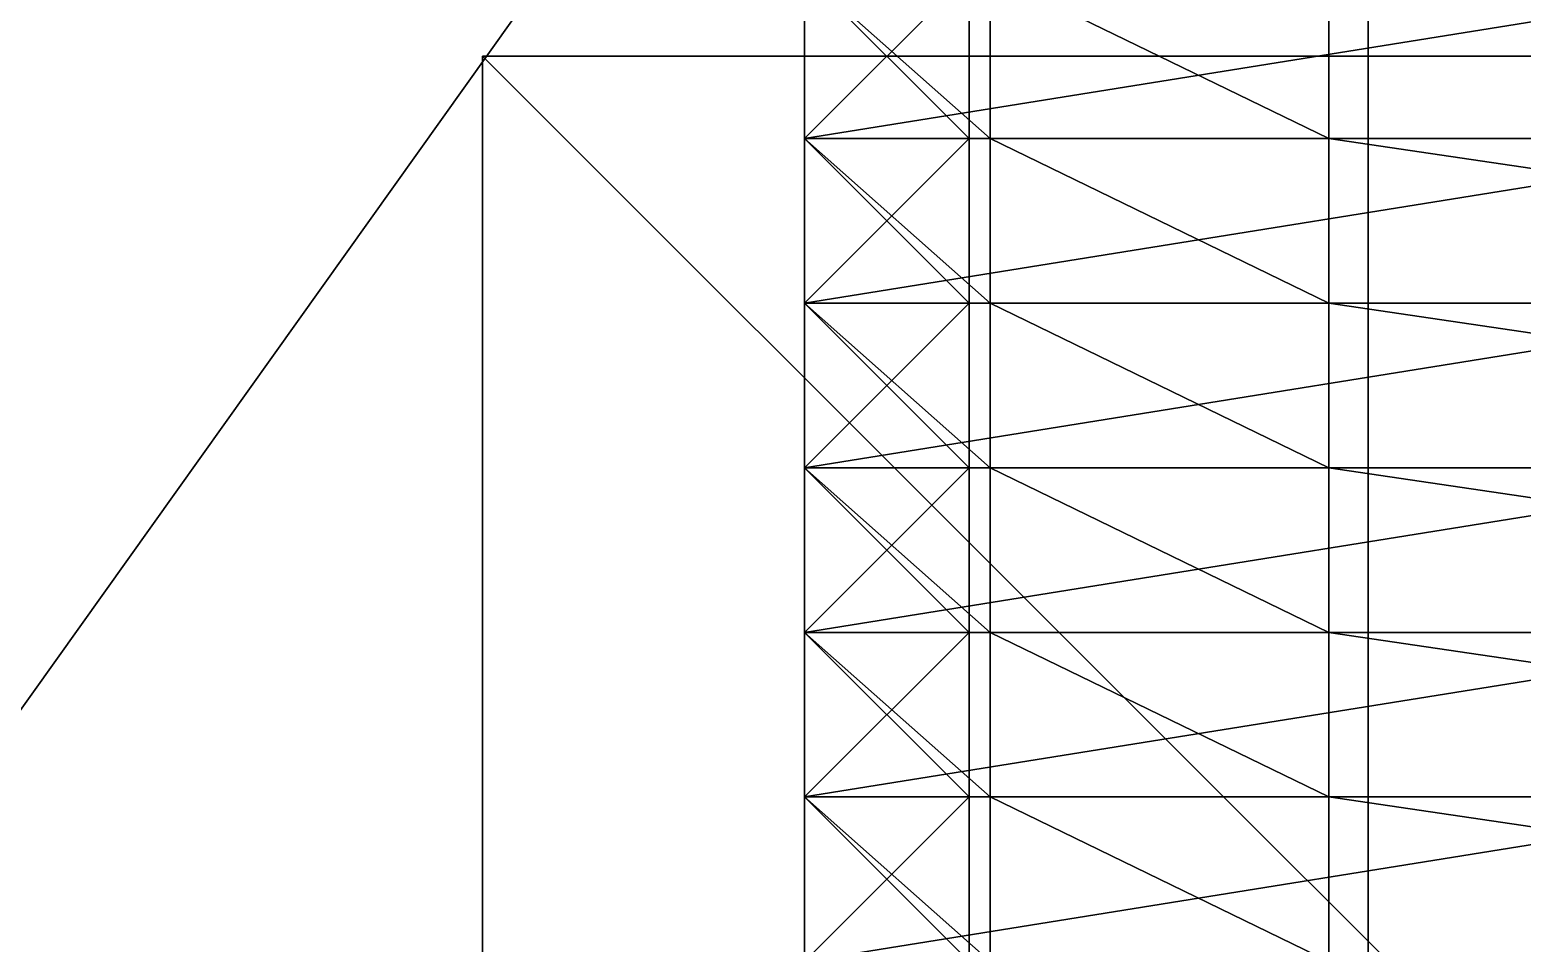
# Model space of a CAD drawing. Header units: millimetres. Extents: x -2 to 845, y -2 to 957.
# Drawn here: x 456.2 to 510.6, y 477.7 to 511 of the extents above; entities that cross this region are included whole.
import ezdxf

# ---------------------------------------------------------------- set-up
doc = ezdxf.new("R2010")
doc.units = ezdxf.units.MM
doc.header["$LTSCALE"] = 25.4

msp = doc.modelspace()

# ---------------------------------------------------------------- linework, layer by layer
for p, q in [((505, 905, 25), (505, 50, 25)), ((505, 905), (505, 50)), ((505, 905, 25), (505, 50, 25)), ((484.463, 513, 203.947), (484.463, 507, 203.947)), ((484.463, 513, 203.947), (484.463, 507, 203.947)), ((484.463, 513, 228.56), (484.463, 507, 228.56)), ((484.463, 513, 197.249), (484.463, 507, 197.249)), ((484.463, 513, 228.56), (484.463, 507, 228.56)), ((484.463, 513, 195), (484.463, 507, 195)), ((484.463, 513, 197.249), (484.463, 507, 197.249)), ((484.463, 513, 195), (484.463, 507, 195)), ((490.463, 513, 200.249), (490.463, 507, 200.249)), ((490.463, 513, 197.249), (490.463, 507, 197.249)), ((490.463, 513, 197.249), (490.463, 507, 197.249)), ((490.463, 513, 200.249), (490.463, 507, 200.249)), ((491.232, 513, 249.284), (491.232, 507, 249.284)), ((491.232, 513, 231.699), (491.232, 507, 231.699)), ((491.232, 513, 231.699), (491.232, 507, 231.699)), ((491.232, 513, 249.284), (491.232, 507, 249.284)), ((503.559, 513, 255), (503.559, 507, 255)), ((503.559, 513, 255), (503.559, 507, 255)), ((472.742, 370, 110), (472.742, 510, 110)), ((472.742, 510, 110), (612.742, 510, 110)), ((472.742, 510, 150), (612.742, 510, 150)), ((472.742, 370, 150), (472.742, 510, 150)), ((472.742, 370, 110), (472.742, 510, 110)), ((472.742, 370, 150), (472.742, 510, 150)), ((472.742, 510, 110), (472.742, 510, 150)), ((472.742, 510, 110), (612.742, 510, 110)), ((472.742, 510, 110), (472.742, 510, 150)), ((472.742, 510, 150), (612.742, 510, 150)), ((521.772, 507, 195), (484.463, 507, 195)), ((484.463, 507, 195), (484.463, 507, 197.249)), ((484.463, 507, 197.249), (490.463, 507, 197.249)), ((490.463, 507, 200.249), (484.463, 507, 203.947)), ((484.463, 507, 203.947), (484.463, 507, 228.56)), ((491.232, 507, 231.699), (484.463, 507, 228.56)), ((484.463, 507, 195), (484.463, 507, 197.249)), ((484.463, 507, 195), (484.463, 501, 195)), ((484.463, 507, 197.249), (484.463, 501, 197.249)), ((484.463, 507, 197.249), (490.463, 507, 197.249)), ((484.463, 507, 197.249), (484.463, 501, 197.249)), ((490.463, 507, 200.249), (484.463, 507, 203.947)), ((484.463, 507, 203.947), (484.463, 507, 228.56)), ((484.463, 507, 197.249), (490.463, 507, 197.249)), ((491.232, 507, 231.699), (484.463, 507, 228.56)), ((491.232, 507, 231.699), (484.463, 507, 228.56)), ((484.463, 507, 228.56), (484.463, 501, 228.56)), ((484.463, 507, 203.947), (484.463, 507, 228.56)), ((484.463, 507, 203.947), (484.463, 501, 203.947)), ((484.463, 507, 228.56), (484.463, 501, 228.56)), ((490.463, 507, 200.249), (484.463, 507, 203.947)), ((484.463, 507, 203.947), (484.463, 501, 203.947)), ((484.463, 507, 195), (484.463, 507, 197.249)), ((521.772, 507, 195), (484.463, 507, 195)), ((484.463, 507, 195), (484.463, 501, 195)), ((521.772, 507, 195), (484.463, 507, 195)), ((490.463, 507, 197.249), (490.463, 507, 200.249)), ((490.463, 507, 197.249), (490.463, 501, 197.249)), ((490.463, 507, 197.249), (490.463, 507, 200.249)), ((490.463, 507, 197.249), (490.463, 501, 197.249)), ((490.463, 507, 200.249), (490.463, 501, 200.249)), ((490.463, 507, 197.249), (490.463, 507, 200.249)), ((490.463, 507, 200.249), (490.463, 501, 200.249)), ((503.559, 507, 255), (491.232, 507, 249.284)), ((491.232, 507, 249.284), (491.232, 507, 231.699)), ((503.559, 507, 255), (491.232, 507, 249.284)), ((503.559, 507, 255), (491.232, 507, 249.284)), ((491.232, 507, 249.284), (491.232, 501, 249.284)), ((491.232, 507, 231.699), (491.232, 501, 231.699)), ((491.232, 507, 249.284), (491.232, 507, 231.699)), ((491.232, 507, 249.284), (491.232, 507, 231.699)), ((491.232, 507, 231.699), (491.232, 501, 231.699)), ((491.232, 507, 249.284), (491.232, 501, 249.284)), ((503.559, 507, 255), (544.216, 507, 255)), ((503.559, 507, 255), (544.216, 507, 255)), ((503.559, 507, 255), (503.559, 501, 255)), ((503.559, 507, 255), (544.216, 507, 255)), ((503.559, 507, 255), (503.559, 501, 255)), ((491.232, 501, 231.699), (484.463, 501, 228.56)), ((484.463, 501, 203.947), (484.463, 501, 228.56)), ((490.463, 501, 200.249), (484.463, 501, 203.947)), ((484.463, 501, 197.249), (490.463, 501, 197.249)), ((484.463, 501, 195), (484.463, 501, 197.249)), ((521.772, 501, 195), (484.463, 501, 195)), ((484.463, 501, 195), (484.463, 501, 197.249)), ((484.463, 501, 195), (484.463, 495, 195)), ((484.463, 501, 197.249), (484.463, 495, 197.249)), ((484.463, 501, 197.249), (490.463, 501, 197.249)), ((484.463, 501, 197.249), (484.463, 495, 197.249)), ((484.463, 501, 195), (484.463, 501, 197.249)), ((484.463, 501, 197.249), (490.463, 501, 197.249)), ((521.772, 501, 195), (484.463, 501, 195)), ((484.463, 501, 195), (484.463, 495, 195)), ((491.232, 501, 231.699), (484.463, 501, 228.56)), ((484.463, 501, 203.947), (484.463, 501, 228.56)), ((484.463, 501, 203.947), (484.463, 501, 228.56)), ((484.463, 501, 203.947), (484.463, 495, 203.947)), ((484.463, 501, 228.56), (484.463, 495, 228.56)), ((491.232, 501, 231.699), (484.463, 501, 228.56)), ((484.463, 501, 228.56), (484.463, 495, 228.56)), ((490.463, 501, 200.249), (484.463, 501, 203.947)), ((484.463, 501, 203.947), (484.463, 495, 203.947)), ((490.463, 501, 200.249), (484.463, 501, 203.947)), ((521.772, 501, 195), (484.463, 501, 195)), ((490.463, 501, 197.249), (490.463, 501, 200.249)), ((490.463, 501, 197.249), (490.463, 495, 197.249)), ((490.463, 501, 197.249), (490.463, 501, 200.249)), ((490.463, 501, 197.249), (490.463, 495, 197.249)), ((490.463, 501, 200.249), (490.463, 495, 200.249)), ((490.463, 501, 197.249), (490.463, 501, 200.249)), ((490.463, 501, 200.249), (490.463, 495, 200.249)), ((503.559, 501, 255), (491.232, 501, 249.284)), ((491.232, 501, 249.284), (491.232, 495, 249.284)), ((503.559, 501, 255), (491.232, 501, 249.284)), ((491.232, 501, 249.284), (491.232, 501, 231.699)), ((503.559, 501, 255), (491.232, 501, 249.284)), ((491.232, 501, 231.699), (491.232, 495, 231.699)), ((491.232, 501, 249.284), (491.232, 501, 231.699)), ((491.232, 501, 231.699), (491.232, 495, 231.699)), ((491.232, 501, 249.284), (491.232, 495, 249.284)), ((491.232, 501, 249.284), (491.232, 501, 231.699)), ((503.559, 501, 255), (503.559, 495, 255)), ((503.559, 501, 255), (544.216, 501, 255)), ((503.559, 501, 255), (503.559, 495, 255)), ((503.559, 501, 255), (544.216, 501, 255)), ((503.559, 501, 255), (544.216, 501, 255)), ((491.232, 495, 231.699), (484.463, 495, 228.56)), ((484.463, 495, 203.947), (484.463, 495, 228.56)), ((490.463, 495, 200.249), (484.463, 495, 203.947)), ((484.463, 495, 197.249), (490.463, 495, 197.249)), ((484.463, 495, 195), (484.463, 495, 197.249)), ((521.772, 495, 195), (484.463, 495, 195)), ((484.463, 495, 195), (484.463, 495, 197.249)), ((484.463, 495, 197.249), (490.463, 495, 197.249)), ((521.772, 495, 195), (484.463, 495, 195)), ((521.772, 495, 195), (484.463, 495, 195)), ((484.463, 495, 195), (484.463, 489, 195)), ((484.463, 495, 195), (484.463, 495, 197.249)), ((484.463, 495, 195), (484.463, 489, 195)), ((484.463, 495, 197.249), (484.463, 489, 197.249)), ((484.463, 495, 197.249), (490.463, 495, 197.249)), ((484.463, 495, 197.249), (484.463, 489, 197.249)), ((484.463, 495, 203.947), (484.463, 495, 228.56)), ((491.232, 495, 231.699), (484.463, 495, 228.56)), ((491.232, 495, 231.699), (484.463, 495, 228.56)), ((484.463, 495, 228.56), (484.463, 489, 228.56)), ((484.463, 495, 203.947), (484.463, 495, 228.56)), ((484.463, 495, 203.947), (484.463, 489, 203.947)), ((484.463, 495, 228.56), (484.463, 489, 228.56)), ((490.463, 495, 200.249), (484.463, 495, 203.947)), ((484.463, 495, 203.947), (484.463, 489, 203.947)), ((490.463, 495, 200.249), (484.463, 495, 203.947)), ((490.463, 495, 197.249), (490.463, 495, 200.249)), ((490.463, 495, 197.249), (490.463, 495, 200.249)), ((490.463, 495, 197.249), (490.463, 489, 197.249)), ((490.463, 495, 197.249), (490.463, 495, 200.249)), ((490.463, 495, 197.249), (490.463, 489, 197.249)), ((490.463, 495, 200.249), (490.463, 489, 200.249)), ((490.463, 495, 200.249), (490.463, 489, 200.249)), ((503.559, 495, 255), (491.232, 495, 249.284)), ((491.232, 495, 249.284), (491.232, 489, 249.284)), ((503.559, 495, 255), (491.232, 495, 249.284)), ((503.559, 495, 255), (491.232, 495, 249.284)), ((491.232, 495, 249.284), (491.232, 495, 231.699)), ((491.232, 495, 231.699), (491.232, 489, 231.699)), ((491.232, 495, 249.284), (491.232, 495, 231.699)), ((491.232, 495, 231.699), (491.232, 489, 231.699)), ((491.232, 495, 249.284), (491.232, 489, 249.284)), ((491.232, 495, 249.284), (491.232, 495, 231.699)), ((503.559, 495, 255), (503.559, 489, 255)), ((503.559, 495, 255), (544.216, 495, 255)), ((503.559, 495, 255), (503.559, 489, 255)), ((503.559, 495, 255), (544.216, 495, 255)), ((503.559, 495, 255), (544.216, 495, 255)), ((521.772, 489, 195), (484.463, 489, 195)), ((484.463, 489, 195), (484.463, 489, 197.249)), ((484.463, 489, 197.249), (490.463, 489, 197.249)), ((490.463, 489, 200.249), (484.463, 489, 203.947)), ((484.463, 489, 203.947), (484.463, 489, 228.56)), ((491.232, 489, 231.699), (484.463, 489, 228.56)), ((521.772, 489, 195), (484.463, 489, 195)), ((484.463, 489, 195), (484.463, 483, 195)), ((484.463, 489, 195), (484.463, 489, 197.249)), ((484.463, 489, 195), (484.463, 483, 195)), ((484.463, 489, 197.249), (484.463, 483, 197.249)), ((484.463, 489, 197.249), (490.463, 489, 197.249)), ((484.463, 489, 197.249), (484.463, 483, 197.249)), ((521.772, 489, 195), (484.463, 489, 195)), ((484.463, 489, 195), (484.463, 489, 197.249)), ((484.463, 489, 197.249), (490.463, 489, 197.249)), ((490.463, 489, 200.249), (484.463, 489, 203.947)), ((484.463, 489, 203.947), (484.463, 483, 203.947)), ((491.232, 489, 231.699), (484.463, 489, 228.56)), ((484.463, 489, 203.947), (484.463, 489, 228.56)), ((491.232, 489, 231.699), (484.463, 489, 228.56)), ((484.463, 489, 228.56), (484.463, 483, 228.56)), ((484.463, 489, 203.947), (484.463, 489, 228.56)), ((484.463, 489, 203.947), (484.463, 483, 203.947)), ((484.463, 489, 228.56), (484.463, 483, 228.56)), ((490.463, 489, 200.249), (484.463, 489, 203.947)), ((490.463, 489, 197.249), (490.463, 489, 200.249)), ((490.463, 489, 197.249), (490.463, 483, 197.249)), ((490.463, 489, 197.249), (490.463, 489, 200.249)), ((490.463, 489, 197.249), (490.463, 483, 197.249)), ((490.463, 489, 200.249), (490.463, 483, 200.249)), ((490.463, 489, 197.249), (490.463, 489, 200.249)), ((490.463, 489, 200.249), (490.463, 483, 200.249)), ((503.559, 489, 255), (491.232, 489, 249.284)), ((491.232, 489, 249.284), (491.232, 489, 231.699)), ((503.559, 489, 255), (491.232, 489, 249.284)), ((503.559, 489, 255), (491.232, 489, 249.284)), ((491.232, 489, 249.284), (491.232, 483, 249.284)), ((491.232, 489, 249.284), (491.232, 489, 231.699)), ((491.232, 489, 249.284), (491.232, 489, 231.699)), ((491.232, 489, 231.699), (491.232, 483, 231.699)), ((491.232, 489, 249.284), (491.232, 483, 249.284)), ((491.232, 489, 231.699), (491.232, 483, 231.699)), ((503.559, 489, 255), (544.216, 489, 255)), ((503.559, 489, 255), (503.559, 483, 255)), ((503.559, 489, 255), (544.216, 489, 255)), ((503.559, 489, 255), (544.216, 489, 255)), ((503.559, 489, 255), (503.559, 483, 255)), ((491.232, 483, 231.699), (484.463, 483, 228.56)), ((484.463, 483, 203.947), (484.463, 483, 228.56)), ((490.463, 483, 200.249), (484.463, 483, 203.947)), ((484.463, 483, 197.249), (490.463, 483, 197.249)), ((484.463, 483, 195), (484.463, 483, 197.249)), ((521.772, 483, 195), (484.463, 483, 195)), ((521.772, 483, 195), (484.463, 483, 195)), ((521.772, 483, 195), (484.463, 483, 195)), ((484.463, 483, 195), (484.463, 477, 195)), ((490.463, 483, 200.249), (484.463, 483, 203.947)), ((484.463, 483, 203.947), (484.463, 477, 203.947)), ((484.463, 483, 195), (484.463, 483, 197.249)), ((484.463, 483, 195), (484.463, 477, 195)), ((484.463, 483, 197.249), (484.463, 477, 197.249)), ((484.463, 483, 195), (484.463, 483, 197.249)), ((484.463, 483, 197.249), (490.463, 483, 197.249)), ((484.463, 483, 197.249), (484.463, 477, 197.249)), ((484.463, 483, 197.249), (490.463, 483, 197.249)), ((491.232, 483, 231.699), (484.463, 483, 228.56)), ((484.463, 483, 228.56), (484.463, 477, 228.56)), ((484.463, 483, 203.947), (484.463, 483, 228.56)), ((484.463, 483, 203.947), (484.463, 477, 203.947)), ((484.463, 483, 228.56), (484.463, 477, 228.56)), ((490.463, 483, 200.249), (484.463, 483, 203.947)), ((491.232, 483, 231.699), (484.463, 483, 228.56)), ((484.463, 483, 203.947), (484.463, 483, 228.56)), ((490.463, 483, 197.249), (490.463, 483, 200.249)), ((490.463, 483, 200.249), (490.463, 477, 200.249)), ((490.463, 483, 197.249), (490.463, 483, 200.249)), ((490.463, 483, 197.249), (490.463, 477, 197.249)), ((490.463, 483, 200.249), (490.463, 477, 200.249)), ((490.463, 483, 197.249), (490.463, 477, 197.249)), ((490.463, 483, 197.249), (490.463, 483, 200.249)), ((503.559, 483, 255), (491.232, 483, 249.284)), ((491.232, 483, 249.284), (491.232, 483, 231.699)), ((503.559, 483, 255), (491.232, 483, 249.284)), ((503.559, 483, 255), (491.232, 483, 249.284)), ((491.232, 483, 249.284), (491.232, 477, 249.284)), ((491.232, 483, 231.699), (491.232, 477, 231.699)), ((491.232, 483, 249.284), (491.232, 483, 231.699)), ((491.232, 483, 249.284), (491.232, 483, 231.699)), ((491.232, 483, 231.699), (491.232, 477, 231.699)), ((491.232, 483, 249.284), (491.232, 477, 249.284)), ((503.559, 483, 255), (544.216, 483, 255)), ((503.559, 483, 255), (544.216, 483, 255)), ((503.559, 483, 255), (544.216, 483, 255)), ((503.559, 483, 255), (503.559, 477, 255)), ((503.559, 483, 255), (503.559, 477, 255))]:
    msp.add_line(p, q)

# ---------------------------------------------------------------- meshes
mesh = msp.add_polyface()
corners = [(0, -2, -2), (545, 50, -2), (0, 957, -2), (670, -2, -2), (590, 50, -2), (670, 50, -2), (670, 0, -2), (670, 955, -2), (845, 957, -2), (545, 905, -2), (590, 905, -2), (670, 905, -2), (845, 955, -2)]
mesh.append_faces([[corners[k] for k in face] for face in [(5, 3, 6), (7, 10, 11), (8, 7, 12)]], dxfattribs={"vtx0": -1})
mesh.append_faces([[corners[k] for k in face] for face in [(0, 1, 2), (1, 3, 4), (4, 3, 5), (2, 7, 8), (9, 2, 1)]], dxfattribs={"vtx0": -1, "vtx1": -1})
mesh.append_faces([[corners[k] for k in face] for face in [(7, 2, 9)]], dxfattribs={"vtx0": -1, "vtx1": -1, "vtx2": -1})
mesh.append_faces([[corners[k] for k in face] for face in [(1, 0, 3), (7, 9, 10)]], dxfattribs={"vtx0": -1, "vtx2": -1})
mesh = msp.add_polyface()
corners = [(590, -2, 25), (130, 35, 25), (130, -2, 25), (505, 50, 25), (545, 50, 25), (505, 905, 25), (590, 50, 25), (100, 920, 25), (100, 905, 25), (130, 920, 25), (130, 955, 25), (590, 955, 25), (545, 905, 25), (590, 905, 25), (100, 50, 25), (100, 35, 25)]
mesh.append_faces([[corners[k] for k in face] for face in [(0, 1, 2), (4, 0, 6), (5, 7, 8), (11, 12, 13), (1, 14, 15)]], dxfattribs={"vtx0": -1})
mesh.append_faces([[corners[k] for k in face] for face in [(3, 4, 5), (7, 5, 9), (9, 5, 10), (10, 5, 11), (12, 5, 4), (14, 1, 3)]], dxfattribs={"vtx0": -1, "vtx1": -1})
mesh.append_faces([[corners[k] for k in face] for face in [(1, 0, 3), (3, 0, 4), (11, 5, 12)]], dxfattribs={"vtx0": -1, "vtx1": -1, "vtx2": -1})
mesh = msp.add_polyface()
corners = [(505, 905, 25), (505, 50), (505, 50, 25), (505, 905)]
mesh.append_faces([[corners[k] for k in face] for face in [(0, 1, 2), (1, 0, 3)]], dxfattribs={"vtx0": -1})
mesh = msp.add_polyface()
corners = [(651, 760, 85), (195, 729, 85), (195, 760, 85), (195, 120, 85), (650, 120, 85), (651, 120, 85)]
mesh.append_faces([[corners[k] for k in face] for face in [(0, 1, 2), (4, 0, 5)]], dxfattribs={"vtx0": -1})
mesh.append_faces([[corners[k] for k in face] for face in [(1, 0, 3), (3, 0, 4)]], dxfattribs={"vtx0": -1, "vtx1": -1})
mesh = msp.add_polyface()
corners = [(490.463, 513, 200.249), (484.463, 507, 203.947), (484.463, 513, 203.947), (490.463, 507, 200.249)]
mesh.append_faces([[corners[k] for k in face] for face in [(0, 1, 2), (1, 0, 3)]], dxfattribs={"vtx0": -1})
mesh = msp.add_polyface()
corners = [(484.463, 513, 228.56), (484.463, 507, 203.947), (484.463, 507, 228.56), (484.463, 513, 203.947)]
mesh.append_faces([[corners[k] for k in face] for face in [(0, 1, 2), (1, 0, 3)]], dxfattribs={"vtx0": -1})
mesh = msp.add_polyface()
corners = [(490.463, 507, 197.249), (484.463, 513, 197.249), (484.463, 507, 197.249), (490.463, 513, 197.249)]
mesh.append_faces([[corners[k] for k in face] for face in [(0, 1, 2), (1, 0, 3)]], dxfattribs={"vtx0": -1})
mesh = msp.add_polyface()
corners = [(491.232, 507, 231.699), (484.463, 513, 228.56), (484.463, 507, 228.56), (491.232, 513, 231.699)]
mesh.append_faces([[corners[k] for k in face] for face in [(0, 1, 2), (1, 0, 3)]], dxfattribs={"vtx0": -1})
mesh = msp.add_polyface()
corners = [(484.463, 513, 197.249), (484.463, 507, 195), (484.463, 507, 197.249), (484.463, 513, 195)]
mesh.append_faces([[corners[k] for k in face] for face in [(0, 1, 2), (1, 0, 3)]], dxfattribs={"vtx0": -1})
mesh = msp.add_polyface()
corners = [(521.772, 513, 195), (484.463, 507, 195), (484.463, 513, 195), (521.772, 507, 195)]
mesh.append_faces([[corners[k] for k in face] for face in [(0, 1, 2), (1, 0, 3)]], dxfattribs={"vtx0": -1})
mesh = msp.add_polyface()
corners = [(490.463, 513, 200.249), (490.463, 507, 197.249), (490.463, 507, 200.249), (490.463, 513, 197.249)]
mesh.append_faces([[corners[k] for k in face] for face in [(0, 1, 2), (1, 0, 3)]], dxfattribs={"vtx0": -1})
mesh = msp.add_polyface()
corners = [(503.559, 507, 255), (491.232, 513, 249.284), (491.232, 507, 249.284), (503.559, 513, 255)]
mesh.append_faces([[corners[k] for k in face] for face in [(0, 1, 2), (1, 0, 3)]], dxfattribs={"vtx0": -1})
mesh = msp.add_polyface()
corners = [(491.232, 513, 249.284), (491.232, 507, 231.699), (491.232, 507, 249.284), (491.232, 513, 231.699)]
mesh.append_faces([[corners[k] for k in face] for face in [(0, 1, 2), (1, 0, 3)]], dxfattribs={"vtx0": -1})
mesh = msp.add_polyface()
corners = [(544.216, 507, 255), (503.559, 513, 255), (503.559, 507, 255), (544.216, 513, 255)]
mesh.append_faces([[corners[k] for k in face] for face in [(0, 1, 2), (1, 0, 3)]], dxfattribs={"vtx0": -1})
mesh = msp.add_polyface()
corners = [(612.742, 510, 110), (472.742, 370, 110), (472.742, 510, 110), (612.742, 370, 110)]
mesh.append_faces([[corners[k] for k in face] for face in [(0, 1, 2), (1, 0, 3)]], dxfattribs={"vtx0": -1})
mesh = msp.add_polyface()
corners = [(612.742, 370, 150), (472.742, 510, 150), (472.742, 370, 150), (612.742, 510, 150)]
mesh.append_faces([[corners[k] for k in face] for face in [(0, 1, 2), (1, 0, 3)]], dxfattribs={"vtx0": -1})
mesh = msp.add_polyface()
corners = [(472.742, 510, 150), (472.742, 370, 110), (472.742, 370, 150), (472.742, 510, 110)]
mesh.append_faces([[corners[k] for k in face] for face in [(0, 1, 2), (1, 0, 3)]], dxfattribs={"vtx0": -1})
mesh = msp.add_polyface()
corners = [(472.742, 510, 150), (612.742, 510, 110), (472.742, 510, 110), (612.742, 510, 150)]
mesh.append_faces([[corners[k] for k in face] for face in [(0, 1, 2), (1, 0, 3)]], dxfattribs={"vtx0": -1})
mesh = msp.add_polyface()
corners = [(484.463, 507, 197.249), (521.772, 507, 195), (484.463, 507, 195), (538.286, 507, 195), (554.541, 507, 195), (490.463, 507, 197.249), (570.796, 507, 200.678), (490.463, 507, 200.249), (484.463, 507, 203.947), (570.796, 507, 213.901), (484.463, 507, 228.56), (554.541, 507, 217.847), (554.541, 507, 241.847), (491.232, 507, 231.699), (491.232, 507, 249.284), (544.216, 507, 255), (503.559, 507, 255)]
mesh.append_faces([[corners[k] for k in face] for face in [(0, 1, 2), (15, 14, 16)]], dxfattribs={"vtx0": -1})
mesh.append_faces([[corners[k] for k in face] for face in [(1, 0, 3), (3, 0, 4), (4, 5, 6), (6, 8, 9), (9, 10, 11), (11, 10, 12), (12, 14, 15)]], dxfattribs={"vtx0": -1, "vtx1": -1})
mesh.append_faces([[corners[k] for k in face] for face in [(4, 0, 5), (6, 5, 7), (6, 7, 8), (9, 8, 10), (12, 10, 13), (12, 13, 14)]], dxfattribs={"vtx0": -1, "vtx2": -1})
mesh = msp.add_polyface()
corners = [(484.463, 507, 197.249), (484.463, 501, 195), (484.463, 501, 197.249), (484.463, 507, 195)]
mesh.append_faces([[corners[k] for k in face] for face in [(0, 1, 2), (1, 0, 3)]], dxfattribs={"vtx0": -1})
mesh = msp.add_polyface()
corners = [(490.463, 501, 197.249), (484.463, 507, 197.249), (484.463, 501, 197.249), (490.463, 507, 197.249)]
mesh.append_faces([[corners[k] for k in face] for face in [(0, 1, 2), (1, 0, 3)]], dxfattribs={"vtx0": -1})
mesh = msp.add_polyface()
corners = [(491.232, 501, 231.699), (484.463, 507, 228.56), (484.463, 501, 228.56), (491.232, 507, 231.699)]
mesh.append_faces([[corners[k] for k in face] for face in [(0, 1, 2), (1, 0, 3)]], dxfattribs={"vtx0": -1})
mesh = msp.add_polyface()
corners = [(484.463, 507, 228.56), (484.463, 501, 203.947), (484.463, 501, 228.56), (484.463, 507, 203.947)]
mesh.append_faces([[corners[k] for k in face] for face in [(0, 1, 2), (1, 0, 3)]], dxfattribs={"vtx0": -1})
mesh = msp.add_polyface()
corners = [(490.463, 507, 200.249), (484.463, 501, 203.947), (484.463, 507, 203.947), (490.463, 501, 200.249)]
mesh.append_faces([[corners[k] for k in face] for face in [(0, 1, 2), (1, 0, 3)]], dxfattribs={"vtx0": -1})
mesh = msp.add_polyface()
corners = [(521.772, 507, 195), (484.463, 501, 195), (484.463, 507, 195), (521.772, 501, 195)]
mesh.append_faces([[corners[k] for k in face] for face in [(0, 1, 2), (1, 0, 3)]], dxfattribs={"vtx0": -1})
mesh = msp.add_polyface()
corners = [(490.463, 507, 200.249), (490.463, 501, 197.249), (490.463, 501, 200.249), (490.463, 507, 197.249)]
mesh.append_faces([[corners[k] for k in face] for face in [(0, 1, 2), (1, 0, 3)]], dxfattribs={"vtx0": -1})
mesh = msp.add_polyface()
corners = [(503.559, 501, 255), (491.232, 507, 249.284), (491.232, 501, 249.284), (503.559, 507, 255)]
mesh.append_faces([[corners[k] for k in face] for face in [(0, 1, 2), (1, 0, 3)]], dxfattribs={"vtx0": -1})
mesh = msp.add_polyface()
corners = [(491.232, 507, 249.284), (491.232, 501, 231.699), (491.232, 501, 249.284), (491.232, 507, 231.699)]
mesh.append_faces([[corners[k] for k in face] for face in [(0, 1, 2), (1, 0, 3)]], dxfattribs={"vtx0": -1})
mesh = msp.add_polyface()
corners = [(544.216, 501, 255), (503.559, 507, 255), (503.559, 501, 255), (544.216, 507, 255)]
mesh.append_faces([[corners[k] for k in face] for face in [(0, 1, 2), (1, 0, 3)]], dxfattribs={"vtx0": -1})
mesh = msp.add_polyface()
corners = [(570.796, 501, 200.678), (538.286, 501, 195), (554.541, 501, 195), (521.772, 501, 195), (484.463, 501, 195), (490.463, 501, 197.249), (490.463, 501, 200.249), (484.463, 501, 203.947), (570.796, 501, 213.901), (484.463, 501, 228.56), (554.541, 501, 217.847), (554.541, 501, 241.847), (491.232, 501, 231.699), (491.232, 501, 249.284), (544.216, 501, 255), (503.559, 501, 255), (484.463, 501, 197.249)]
mesh.append_faces([[corners[k] for k in face] for face in [(0, 1, 2), (13, 14, 15)]], dxfattribs={"vtx0": -1})
mesh.append_faces([[corners[k] for k in face] for face in [(1, 0, 3), (3, 0, 4), (5, 0, 6), (6, 0, 7), (7, 8, 9), (9, 11, 12), (12, 11, 13)]], dxfattribs={"vtx0": -1, "vtx1": -1})
mesh.append_faces([[corners[k] for k in face] for face in [(4, 0, 5)]], dxfattribs={"vtx0": -1, "vtx1": -1, "vtx2": -1})
mesh.append_faces([[corners[k] for k in face] for face in [(7, 0, 8), (9, 8, 10), (9, 10, 11), (13, 11, 14)]], dxfattribs={"vtx0": -1, "vtx2": -1})
mesh.append_faces([[corners[k] for k in face] for face in [(16, 4, 5)]], dxfattribs={"vtx1": -1})
mesh = msp.add_polyface()
corners = [(484.463, 501, 197.249), (484.463, 495, 195), (484.463, 495, 197.249), (484.463, 501, 195)]
mesh.append_faces([[corners[k] for k in face] for face in [(0, 1, 2), (1, 0, 3)]], dxfattribs={"vtx0": -1})
mesh = msp.add_polyface()
corners = [(490.463, 495, 197.249), (484.463, 501, 197.249), (484.463, 495, 197.249), (490.463, 501, 197.249)]
mesh.append_faces([[corners[k] for k in face] for face in [(0, 1, 2), (1, 0, 3)]], dxfattribs={"vtx0": -1})
mesh = msp.add_polyface()
corners = [(521.772, 501, 195), (484.463, 495, 195), (484.463, 501, 195), (521.772, 495, 195)]
mesh.append_faces([[corners[k] for k in face] for face in [(0, 1, 2), (1, 0, 3)]], dxfattribs={"vtx0": -1})
mesh = msp.add_polyface()
corners = [(484.463, 501, 228.56), (484.463, 495, 203.947), (484.463, 495, 228.56), (484.463, 501, 203.947)]
mesh.append_faces([[corners[k] for k in face] for face in [(0, 1, 2), (1, 0, 3)]], dxfattribs={"vtx0": -1})
mesh = msp.add_polyface()
corners = [(491.232, 495, 231.699), (484.463, 501, 228.56), (484.463, 495, 228.56), (491.232, 501, 231.699)]
mesh.append_faces([[corners[k] for k in face] for face in [(0, 1, 2), (1, 0, 3)]], dxfattribs={"vtx0": -1})
mesh = msp.add_polyface()
corners = [(490.463, 501, 200.249), (484.463, 495, 203.947), (484.463, 501, 203.947), (490.463, 495, 200.249)]
mesh.append_faces([[corners[k] for k in face] for face in [(0, 1, 2), (1, 0, 3)]], dxfattribs={"vtx0": -1})
mesh = msp.add_polyface()
corners = [(490.463, 501, 200.249), (490.463, 495, 197.249), (490.463, 495, 200.249), (490.463, 501, 197.249)]
mesh.append_faces([[corners[k] for k in face] for face in [(0, 1, 2), (1, 0, 3)]], dxfattribs={"vtx0": -1})
mesh = msp.add_polyface()
corners = [(503.559, 495, 255), (491.232, 501, 249.284), (491.232, 495, 249.284), (503.559, 501, 255)]
mesh.append_faces([[corners[k] for k in face] for face in [(0, 1, 2), (1, 0, 3)]], dxfattribs={"vtx0": -1})
mesh = msp.add_polyface()
corners = [(491.232, 501, 249.284), (491.232, 495, 231.699), (491.232, 495, 249.284), (491.232, 501, 231.699)]
mesh.append_faces([[corners[k] for k in face] for face in [(0, 1, 2), (1, 0, 3)]], dxfattribs={"vtx0": -1})
mesh = msp.add_polyface()
corners = [(544.216, 495, 255), (503.559, 501, 255), (503.559, 495, 255), (544.216, 501, 255)]
mesh.append_faces([[corners[k] for k in face] for face in [(0, 1, 2), (1, 0, 3)]], dxfattribs={"vtx0": -1})
mesh = msp.add_polyface()
corners = [(570.796, 495, 200.678), (538.286, 495, 195), (554.541, 495, 195), (521.772, 495, 195), (484.463, 495, 195), (490.463, 495, 197.249), (490.463, 495, 200.249), (484.463, 495, 203.947), (570.796, 495, 213.901), (484.463, 495, 228.56), (554.541, 495, 217.847), (554.541, 495, 241.847), (491.232, 495, 231.699), (491.232, 495, 249.284), (544.216, 495, 255), (503.559, 495, 255), (484.463, 495, 197.249)]
mesh.append_faces([[corners[k] for k in face] for face in [(0, 1, 2), (13, 14, 15)]], dxfattribs={"vtx0": -1})
mesh.append_faces([[corners[k] for k in face] for face in [(1, 0, 3), (3, 0, 4), (5, 0, 6), (6, 0, 7), (7, 8, 9), (9, 11, 12), (12, 11, 13)]], dxfattribs={"vtx0": -1, "vtx1": -1})
mesh.append_faces([[corners[k] for k in face] for face in [(4, 0, 5)]], dxfattribs={"vtx0": -1, "vtx1": -1, "vtx2": -1})
mesh.append_faces([[corners[k] for k in face] for face in [(7, 0, 8), (9, 8, 10), (9, 10, 11), (13, 11, 14)]], dxfattribs={"vtx0": -1, "vtx2": -1})
mesh.append_faces([[corners[k] for k in face] for face in [(16, 4, 5)]], dxfattribs={"vtx1": -1})
mesh = msp.add_polyface()
corners = [(521.772, 495, 195), (484.463, 489, 195), (484.463, 495, 195), (521.772, 489, 195)]
mesh.append_faces([[corners[k] for k in face] for face in [(0, 1, 2), (1, 0, 3)]], dxfattribs={"vtx0": -1})
mesh = msp.add_polyface()
corners = [(484.463, 495, 197.249), (484.463, 489, 195), (484.463, 489, 197.249), (484.463, 495, 195)]
mesh.append_faces([[corners[k] for k in face] for face in [(0, 1, 2), (1, 0, 3)]], dxfattribs={"vtx0": -1})
mesh = msp.add_polyface()
corners = [(490.463, 489, 197.249), (484.463, 495, 197.249), (484.463, 489, 197.249), (490.463, 495, 197.249)]
mesh.append_faces([[corners[k] for k in face] for face in [(0, 1, 2), (1, 0, 3)]], dxfattribs={"vtx0": -1})
mesh = msp.add_polyface()
corners = [(491.232, 489, 231.699), (484.463, 495, 228.56), (484.463, 489, 228.56), (491.232, 495, 231.699)]
mesh.append_faces([[corners[k] for k in face] for face in [(0, 1, 2), (1, 0, 3)]], dxfattribs={"vtx0": -1})
mesh = msp.add_polyface()
corners = [(484.463, 495, 228.56), (484.463, 489, 203.947), (484.463, 489, 228.56), (484.463, 495, 203.947)]
mesh.append_faces([[corners[k] for k in face] for face in [(0, 1, 2), (1, 0, 3)]], dxfattribs={"vtx0": -1})
mesh = msp.add_polyface()
corners = [(490.463, 495, 200.249), (484.463, 489, 203.947), (484.463, 495, 203.947), (490.463, 489, 200.249)]
mesh.append_faces([[corners[k] for k in face] for face in [(0, 1, 2), (1, 0, 3)]], dxfattribs={"vtx0": -1})
mesh = msp.add_polyface()
corners = [(490.463, 495, 200.249), (490.463, 489, 197.249), (490.463, 489, 200.249), (490.463, 495, 197.249)]
mesh.append_faces([[corners[k] for k in face] for face in [(0, 1, 2), (1, 0, 3)]], dxfattribs={"vtx0": -1})
mesh = msp.add_polyface()
corners = [(503.559, 489, 255), (491.232, 495, 249.284), (491.232, 489, 249.284), (503.559, 495, 255)]
mesh.append_faces([[corners[k] for k in face] for face in [(0, 1, 2), (1, 0, 3)]], dxfattribs={"vtx0": -1})
mesh = msp.add_polyface()
corners = [(491.232, 495, 249.284), (491.232, 489, 231.699), (491.232, 489, 249.284), (491.232, 495, 231.699)]
mesh.append_faces([[corners[k] for k in face] for face in [(0, 1, 2), (1, 0, 3)]], dxfattribs={"vtx0": -1})
mesh = msp.add_polyface()
corners = [(544.216, 489, 255), (503.559, 495, 255), (503.559, 489, 255), (544.216, 495, 255)]
mesh.append_faces([[corners[k] for k in face] for face in [(0, 1, 2), (1, 0, 3)]], dxfattribs={"vtx0": -1})
mesh = msp.add_polyface()
corners = [(484.463, 489, 197.249), (521.772, 489, 195), (484.463, 489, 195), (538.286, 489, 195), (554.541, 489, 195), (490.463, 489, 197.249), (570.796, 489, 200.678), (490.463, 489, 200.249), (484.463, 489, 203.947), (570.796, 489, 213.901), (484.463, 489, 228.56), (554.541, 489, 217.847), (554.541, 489, 241.847), (491.232, 489, 231.699), (491.232, 489, 249.284), (544.216, 489, 255), (503.559, 489, 255)]
mesh.append_faces([[corners[k] for k in face] for face in [(0, 1, 2), (15, 14, 16)]], dxfattribs={"vtx0": -1})
mesh.append_faces([[corners[k] for k in face] for face in [(1, 0, 3), (3, 0, 4), (4, 5, 6), (6, 8, 9), (9, 10, 11), (11, 10, 12), (12, 14, 15)]], dxfattribs={"vtx0": -1, "vtx1": -1})
mesh.append_faces([[corners[k] for k in face] for face in [(4, 0, 5), (6, 5, 7), (6, 7, 8), (9, 8, 10), (12, 10, 13), (12, 13, 14)]], dxfattribs={"vtx0": -1, "vtx2": -1})
mesh = msp.add_polyface()
corners = [(521.772, 489, 195), (484.463, 483, 195), (484.463, 489, 195), (521.772, 483, 195)]
mesh.append_faces([[corners[k] for k in face] for face in [(0, 1, 2), (1, 0, 3)]], dxfattribs={"vtx0": -1})
mesh = msp.add_polyface()
corners = [(484.463, 489, 197.249), (484.463, 483, 195), (484.463, 483, 197.249), (484.463, 489, 195)]
mesh.append_faces([[corners[k] for k in face] for face in [(0, 1, 2), (1, 0, 3)]], dxfattribs={"vtx0": -1})
mesh = msp.add_polyface()
corners = [(490.463, 483, 197.249), (484.463, 489, 197.249), (484.463, 483, 197.249), (490.463, 489, 197.249)]
mesh.append_faces([[corners[k] for k in face] for face in [(0, 1, 2), (1, 0, 3)]], dxfattribs={"vtx0": -1})
mesh = msp.add_polyface()
corners = [(490.463, 489, 200.249), (484.463, 483, 203.947), (484.463, 489, 203.947), (490.463, 483, 200.249)]
mesh.append_faces([[corners[k] for k in face] for face in [(0, 1, 2), (1, 0, 3)]], dxfattribs={"vtx0": -1})
mesh = msp.add_polyface()
corners = [(491.232, 483, 231.699), (484.463, 489, 228.56), (484.463, 483, 228.56), (491.232, 489, 231.699)]
mesh.append_faces([[corners[k] for k in face] for face in [(0, 1, 2), (1, 0, 3)]], dxfattribs={"vtx0": -1})
mesh = msp.add_polyface()
corners = [(484.463, 489, 228.56), (484.463, 483, 203.947), (484.463, 483, 228.56), (484.463, 489, 203.947)]
mesh.append_faces([[corners[k] for k in face] for face in [(0, 1, 2), (1, 0, 3)]], dxfattribs={"vtx0": -1})
mesh = msp.add_polyface()
corners = [(490.463, 489, 200.249), (490.463, 483, 197.249), (490.463, 483, 200.249), (490.463, 489, 197.249)]
mesh.append_faces([[corners[k] for k in face] for face in [(0, 1, 2), (1, 0, 3)]], dxfattribs={"vtx0": -1})
mesh = msp.add_polyface()
corners = [(503.559, 483, 255), (491.232, 489, 249.284), (491.232, 483, 249.284), (503.559, 489, 255)]
mesh.append_faces([[corners[k] for k in face] for face in [(0, 1, 2), (1, 0, 3)]], dxfattribs={"vtx0": -1})
mesh = msp.add_polyface()
corners = [(491.232, 489, 249.284), (491.232, 483, 231.699), (491.232, 483, 249.284), (491.232, 489, 231.699)]
mesh.append_faces([[corners[k] for k in face] for face in [(0, 1, 2), (1, 0, 3)]], dxfattribs={"vtx0": -1})
mesh = msp.add_polyface()
corners = [(544.216, 483, 255), (503.559, 489, 255), (503.559, 483, 255), (544.216, 489, 255)]
mesh.append_faces([[corners[k] for k in face] for face in [(0, 1, 2), (1, 0, 3)]], dxfattribs={"vtx0": -1})
mesh = msp.add_polyface()
corners = [(570.796, 483, 200.678), (538.286, 483, 195), (554.541, 483, 195), (521.772, 483, 195), (484.463, 483, 195), (490.463, 483, 197.249), (490.463, 483, 200.249), (484.463, 483, 203.947), (570.796, 483, 213.901), (484.463, 483, 228.56), (554.541, 483, 217.847), (554.541, 483, 241.847), (491.232, 483, 231.699), (491.232, 483, 249.284), (544.216, 483, 255), (503.559, 483, 255), (484.463, 483, 197.249)]
mesh.append_faces([[corners[k] for k in face] for face in [(0, 1, 2), (13, 14, 15)]], dxfattribs={"vtx0": -1})
mesh.append_faces([[corners[k] for k in face] for face in [(1, 0, 3), (3, 0, 4), (5, 0, 6), (6, 0, 7), (7, 8, 9), (9, 11, 12), (12, 11, 13)]], dxfattribs={"vtx0": -1, "vtx1": -1})
mesh.append_faces([[corners[k] for k in face] for face in [(4, 0, 5)]], dxfattribs={"vtx0": -1, "vtx1": -1, "vtx2": -1})
mesh.append_faces([[corners[k] for k in face] for face in [(7, 0, 8), (9, 8, 10), (9, 10, 11), (13, 11, 14)]], dxfattribs={"vtx0": -1, "vtx2": -1})
mesh.append_faces([[corners[k] for k in face] for face in [(16, 4, 5)]], dxfattribs={"vtx1": -1})
mesh = msp.add_polyface()
corners = [(521.772, 483, 195), (484.463, 477, 195), (484.463, 483, 195), (521.772, 477, 195)]
mesh.append_faces([[corners[k] for k in face] for face in [(0, 1, 2), (1, 0, 3)]], dxfattribs={"vtx0": -1})
mesh = msp.add_polyface()
corners = [(490.463, 483, 200.249), (484.463, 477, 203.947), (484.463, 483, 203.947), (490.463, 477, 200.249)]
mesh.append_faces([[corners[k] for k in face] for face in [(0, 1, 2), (1, 0, 3)]], dxfattribs={"vtx0": -1})
mesh = msp.add_polyface()
corners = [(484.463, 483, 197.249), (484.463, 477, 195), (484.463, 477, 197.249), (484.463, 483, 195)]
mesh.append_faces([[corners[k] for k in face] for face in [(0, 1, 2), (1, 0, 3)]], dxfattribs={"vtx0": -1})
mesh = msp.add_polyface()
corners = [(490.463, 477, 197.249), (484.463, 483, 197.249), (484.463, 477, 197.249), (490.463, 483, 197.249)]
mesh.append_faces([[corners[k] for k in face] for face in [(0, 1, 2), (1, 0, 3)]], dxfattribs={"vtx0": -1})
mesh = msp.add_polyface()
corners = [(491.232, 477, 231.699), (484.463, 483, 228.56), (484.463, 477, 228.56), (491.232, 483, 231.699)]
mesh.append_faces([[corners[k] for k in face] for face in [(0, 1, 2), (1, 0, 3)]], dxfattribs={"vtx0": -1})
mesh = msp.add_polyface()
corners = [(484.463, 483, 228.56), (484.463, 477, 203.947), (484.463, 477, 228.56), (484.463, 483, 203.947)]
mesh.append_faces([[corners[k] for k in face] for face in [(0, 1, 2), (1, 0, 3)]], dxfattribs={"vtx0": -1})
mesh = msp.add_polyface()
corners = [(490.463, 483, 200.249), (490.463, 477, 197.249), (490.463, 477, 200.249), (490.463, 483, 197.249)]
mesh.append_faces([[corners[k] for k in face] for face in [(0, 1, 2), (1, 0, 3)]], dxfattribs={"vtx0": -1})
mesh = msp.add_polyface()
corners = [(503.559, 477, 255), (491.232, 483, 249.284), (491.232, 477, 249.284), (503.559, 483, 255)]
mesh.append_faces([[corners[k] for k in face] for face in [(0, 1, 2), (1, 0, 3)]], dxfattribs={"vtx0": -1})
mesh = msp.add_polyface()
corners = [(491.232, 483, 249.284), (491.232, 477, 231.699), (491.232, 477, 249.284), (491.232, 483, 231.699)]
mesh.append_faces([[corners[k] for k in face] for face in [(0, 1, 2), (1, 0, 3)]], dxfattribs={"vtx0": -1})
mesh = msp.add_polyface()
corners = [(544.216, 477, 255), (503.559, 483, 255), (503.559, 477, 255), (544.216, 483, 255)]
mesh.append_faces([[corners[k] for k in face] for face in [(0, 1, 2), (1, 0, 3)]], dxfattribs={"vtx0": -1})

doc.saveas('drawing.dxf')
